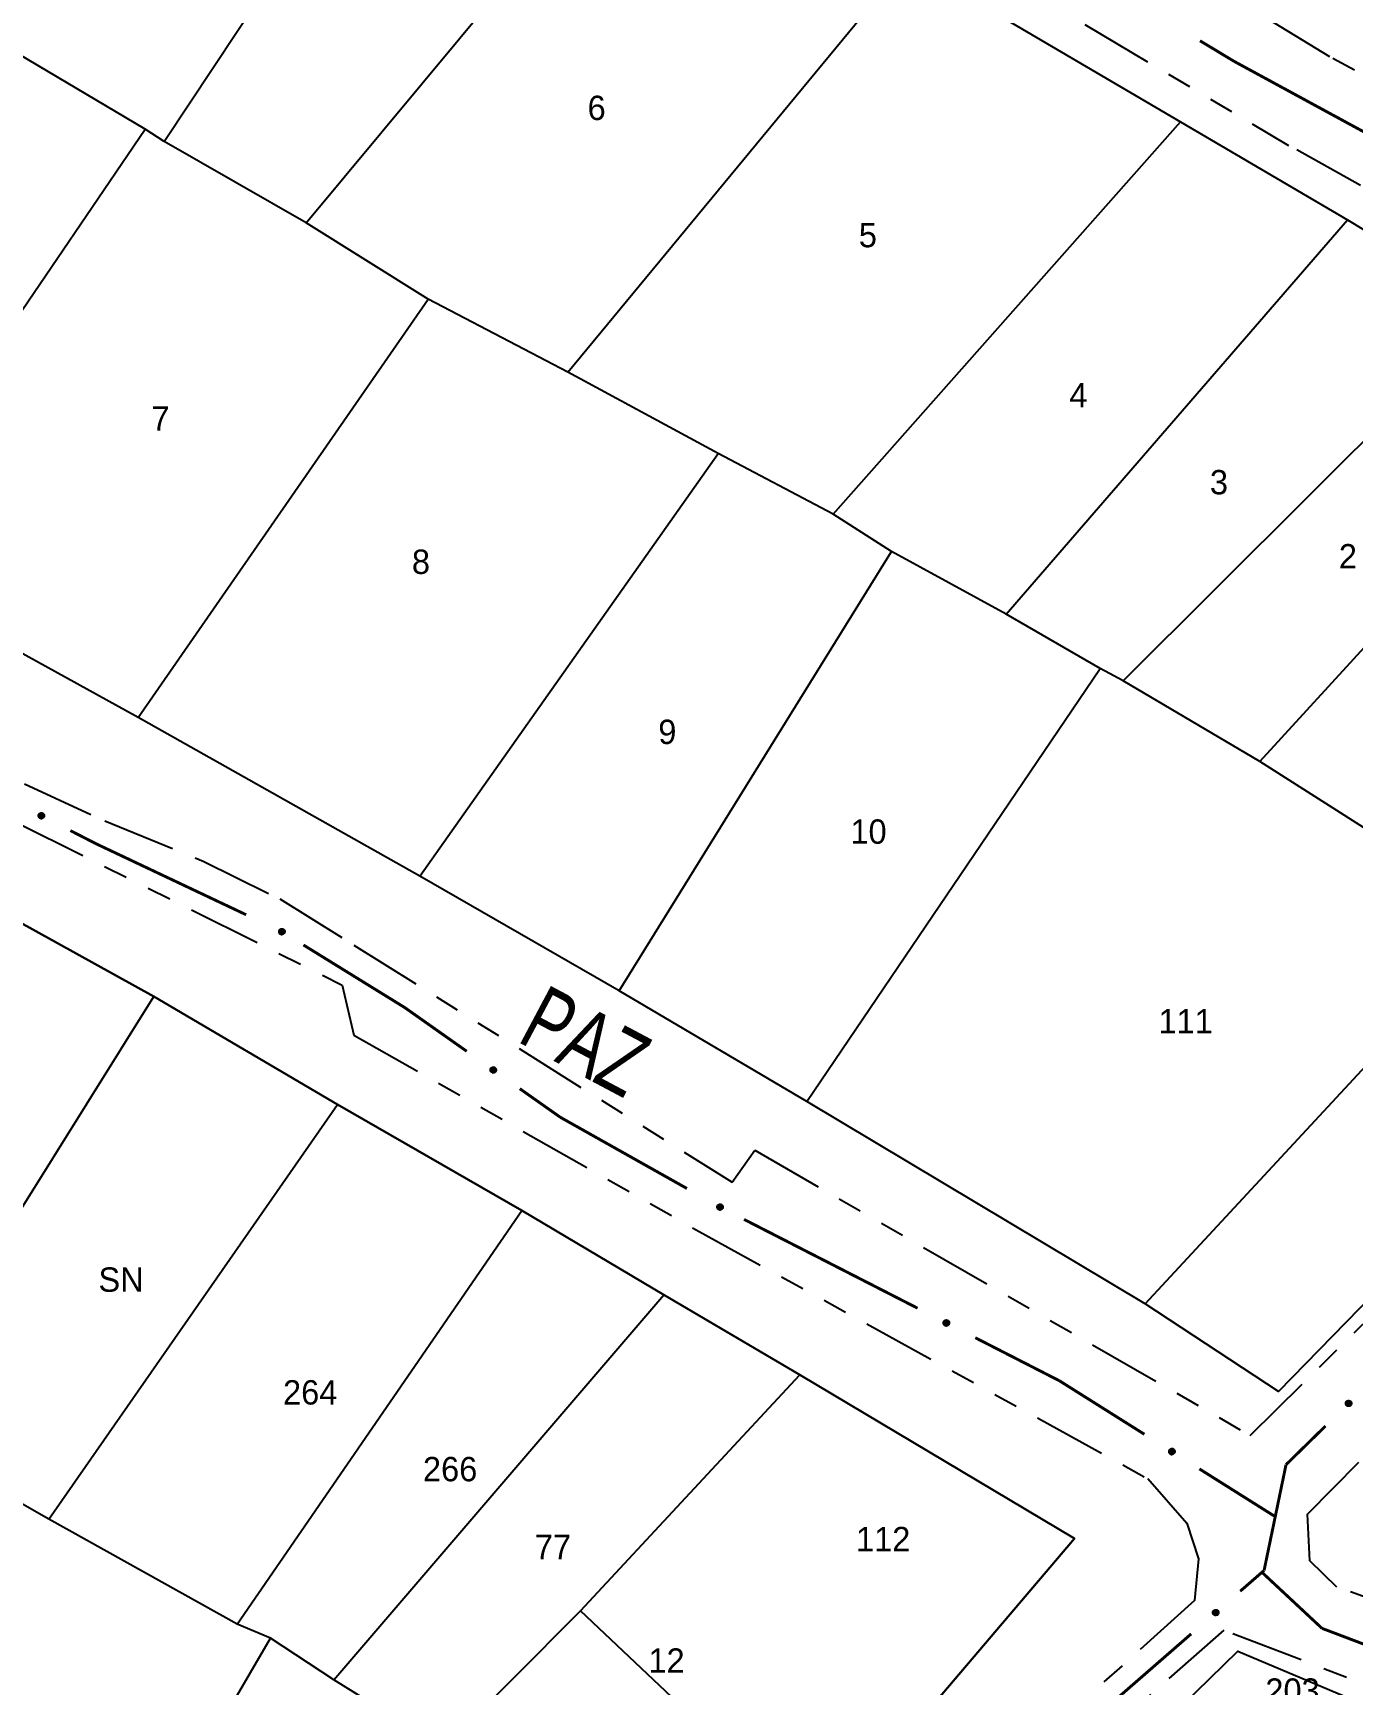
# Model space of a CAD drawing. Extents: x 205454 to 206599, y 4874260 to 4875179.
# Drawn here: x 206013.8 to 206095.1, y 4874872.3 to 4874974 of the extents above; entities that cross this region are included whole.
import ezdxf
from ezdxf.enums import TextEntityAlignment as Align

# ---------------------------------------------------------------- set-up
doc = ezdxf.new("R2010")
doc.units = 0
doc.header["$LTSCALE"] = 1.5
doc.header["$MEASUREMENT"] = 0
doc.linetypes.add('TRACO_25', pattern=[8, 3, -1, 1, -1, 1, -1])
for name, color, linetype in [('CD_MALHA_LOTES', 7, 'CONTINUOUS'), ('RU-QUADRA', 210, 'CONTINUOUS'), ('SV-EIXO-RUA-N-PAV', 6, 'CONTINUOUS'), ('SV-RUA-NAO-PAV', 7, 'CONTINUOUS'), ('SV-TXT-RUA-N-PAV', 7, 'CONTINUOUS'), ('Th_NmrPort', 7, 'CONTINUOUS')]:
    doc.layers.add(name, color=color, linetype=linetype)
doc.styles.add('ARIAL', font='ARIAL.SHX')

msp = doc.modelspace()

# ---------------------------------------------------------------- linework, layer by layer
at = {"layer": 'CD_MALHA_LOTES', "linetype": 'Continuous', "flags": 128}
for points in [[(206021.876547, 4874967.344283), (206039.93358, 4874994.590483)], [(206030.615894, 4874962.332011), (206051.885922, 4874987.907453)], [(206046.74513, 4874953.142844), (206067.629599, 4874978.461247)], [(206067.629599, 4874978.461247), (206084.465694, 4874968.565221)], [(206020.719868, 4874968.115402), (206012.88016, 4874972.742115)], [(206002.662835, 4874941.576061), (206020.719868, 4874968.115402)], [(206021.876547, 4874967.344283), (206020.719868, 4874968.115402)], [(206063.067146, 4874944.403497), (206084.465694, 4874968.565221)], [(206084.465694, 4874968.565221), (206094.747279, 4874962.52479)], [(206030.615894, 4874962.332011), (206021.876547, 4874967.344283)], [(206038.134303, 4874957.641037), (206030.615894, 4874962.332011)], [(206073.73429, 4874938.234546), (206094.747279, 4874962.52479)], [(206094.747279, 4874962.52479), (206103.872186, 4874956.998438)], [(206020.270049, 4874931.872815), (206038.134303, 4874957.641037)], [(206046.74513, 4874953.142844), (206038.134303, 4874957.641037)], [(206080.931399, 4874934.121912), (206103.872186, 4874956.998438)], [(206055.998556, 4874948.130571), (206046.74513, 4874953.142844)], [(206089.349447, 4874929.173899), (206110.940775, 4874952.757285)], [(206037.620223, 4874922.10531), (206055.998556, 4874948.130571)], [(206063.067146, 4874944.403497), (206055.998556, 4874948.130571)], [(206066.6657, 4874942.09014), (206063.067146, 4874944.403497)], [(206020.270049, 4874931.872815), (206002.662835, 4874941.576061)], [(206049.893865, 4874915.03672), (206066.6657, 4874942.09014)], [(206073.73429, 4874938.234546), (206066.6657, 4874942.09014)], [(206079.517681, 4874934.893031), (206073.73429, 4874938.234546)], [(206061.460648, 4874908.22517), (206079.517681, 4874934.893031)], [(206080.931399, 4874934.121912), (206079.517681, 4874934.893031)], [(206089.349447, 4874929.173899), (206080.931399, 4874934.121912)], [(206037.620223, 4874922.10531), (206020.270049, 4874931.872815)], [(206100.016591, 4874922.36235), (206089.349447, 4874929.173899)], [(206049.893865, 4874915.03672), (206037.620223, 4874922.10531)], [(206012.82898, 4874919.355793), (206021.245304, 4874914.68576)], [(206082.280857, 4874895.758749), (206103.486626, 4874918.635275)], [(206004.720571, 4874888.256451), (206021.245304, 4874914.68576)], [(206021.245304, 4874914.68576), (206032.561153, 4874908.039943)], [(206061.460648, 4874908.22517), (206049.893865, 4874915.03672)], [(206110.426696, 4874910.795567), (206090.506125, 4874890.360917)], [(206014.779104, 4874882.508718), (206032.561153, 4874908.039943)], [(206032.561153, 4874908.039943), (206043.902663, 4874901.522424)], [(206082.280857, 4874895.758749), (206061.460648, 4874908.22517)], [(206026.377208, 4874876.042518), (206043.902663, 4874901.522424)], [(206043.902663, 4874901.522424), (206052.65256, 4874896.313541)], [(206032.330218, 4874872.604142), (206052.65256, 4874896.313541)], [(206052.65256, 4874896.313541), (206061.017565, 4874891.386913)], [(206090.506125, 4874890.360917), (206082.280857, 4874895.758749)], [(206047.520656, 4874876.863623), (206061.017565, 4874891.386913)], [(206061.017565, 4874891.386913), (206077.927191, 4874881.30272)], [(206014.779104, 4874882.508718), (206007.389161, 4874886.716879)], [(206026.377208, 4874876.042518), (206014.779104, 4874882.508718)], [(206077.927191, 4874881.30272), (206062.428839, 4874863.058799)], [(206039.104332, 4874868.39598), (206047.520656, 4874876.863623)], [(206059.503653, 4874865.522113), (206047.520656, 4874876.863623)], [(206028.42997, 4874875.170094), (206026.377208, 4874876.042518)], [(206022.271685, 4874864.59837), (206028.42997, 4874875.170094)], [(206032.330218, 4874872.604142), (206028.42997, 4874875.170094)], [(206077.716451, 4874864.338165), (206088.002487, 4874874.369875)], [(206088.002487, 4874874.369875), (206094.954039, 4874871.431008)], [(206039.104332, 4874868.39598), (206032.330218, 4874872.604142)]]:
    msp.add_lwpolyline(points, dxfattribs=at)
at = {"layer": 'RU-QUADRA', "linetype": 'Continuous', "flags": 128}
for points in [[(206004.269333, 4875017.659789), (206015.000737, 4875011.169538), (206013.972578, 4875009.88434), (206030.808673, 4874999.988315), (206039.93358, 4874994.590483), (206051.885922, 4874987.907453), (206067.629599, 4874978.461247), (206084.465694, 4874968.565221), (206094.747279, 4874962.52479), (206103.872186, 4874956.998438), (206110.940775, 4874952.757285), (206120.708281, 4874947.230933), (206137.415856, 4874937.784727), (206110.426696, 4874910.795567), (206090.506125, 4874890.360917), (206082.280857, 4874895.758749), (206061.460648, 4874908.22517), (206049.893865, 4874915.03672), (206037.620223, 4874922.10531), (206020.270049, 4874931.872815), (206002.662835, 4874941.576061)], [(206062.428839, 4874863.058799), (206077.927191, 4874881.30272), (206061.017565, 4874891.386913), (206052.65256, 4874896.313541), (206043.902663, 4874901.522424), (206032.561153, 4874908.039943), (206021.245304, 4874914.68576), (206012.82898, 4874919.355793)], [(206077.716451, 4874864.338165), (206088.002487, 4874874.369875), (206094.954039, 4874871.431008)]]:
    msp.add_lwpolyline(points, dxfattribs=at)
at = {"layer": 'SV-EIXO-RUA-N-PAV', "const_width": 0.18}
for points in [[(206085.662685, 4874973.550502), (206087.375498, 4874972.517897)], [(206087.375498, 4874972.517897), (206087.76742, 4874972.281618)], [(206087.76742, 4874972.281618), (206096.150619, 4874967.723254)], [(206016.10257, 4874924.909893), (206016.992465, 4874924.453728)], [(206016.992465, 4874924.453728), (206017.696786, 4874924.092691)], [(206017.696786, 4874924.092691), (206026.924645, 4874919.726821)], [(206030.457299, 4874917.863216), (206036.412248, 4874914.183735)], [(206036.412248, 4874914.183735), (206036.689616, 4874914.012354)], [(206036.689616, 4874914.012354), (206040.509445, 4874911.318884)], [(206043.778477, 4874909.013797), (206046.230252, 4874907.284982)], [(206046.230252, 4874907.284982), (206046.278229, 4874907.251152)], [(206046.278229, 4874907.251152), (206054.071243, 4874902.867581)], [(206057.588417, 4874900.964042), (206068.270803, 4874895.497174)], [(206071.831598, 4874893.674884), (206076.282592, 4874891.397023)], [(206076.282592, 4874891.397023), (206077.010963, 4874891.024268)], [(206077.010963, 4874891.024268), (206082.242195, 4874887.73053)], [(206090.963625, 4874885.861169), (206093.390393, 4874888.236028)], [(206085.627126, 4874885.599276), (206089.858291, 4874882.93521)], [(206090.840773, 4874885.269245), (206090.963625, 4874885.861169)], [(206089.611385, 4874879.345829), (206090.840773, 4874885.269245)], [(206089.858291, 4874882.93521), (206090.287505, 4874882.664964)], [(206088.140384, 4874878.065194), (206088.894608, 4874878.721812)], [(206088.894608, 4874878.721812), (206089.611385, 4874879.345829)], [(206089.488454, 4874879.222898), (206093.14373, 4874875.811307)], [(206079.162255, 4874870.24894), (206085.123491, 4874875.438722)], [(206093.14373, 4874875.811307), (206093.176382, 4874875.780832)], [(206093.176382, 4874875.780832), (206099.679061, 4874873.312662)]]:
    msp.add_lwpolyline(points, dxfattribs=at)
at = {"layer": 'SV-EIXO-RUA-N-PAV'}
for points in [[(206014.245134, 4874925.985725), (206014.291468, 4874926.001383), (206014.334492, 4874926.005366), (206014.371332, 4874925.998359), (206014.402272, 4874925.983679), (206014.432234, 4874925.965095), (206014.458308, 4874925.939694), (206014.481002, 4874925.905092), (206014.497035, 4874925.858723), (206014.498218, 4874925.814381), (206014.493282, 4874925.777896), (206014.479832, 4874925.744752), (206014.461291, 4874925.715948), (206014.43401, 4874925.689736), (206014.39872, 4874925.66708), (206014.351703, 4874925.652087), (206014.309497, 4874925.648472), (206014.274042, 4874925.656184), (206014.240807, 4874925.669917), (206014.210446, 4874925.689256), (206014.184995, 4874925.714337), (206014.162247, 4874925.749911), (206014.148063, 4874925.796512), (206014.143977, 4874925.838566), (206014.15119, 4874925.874121), (206014.165447, 4874925.906536), (206014.183721, 4874925.936814), (206014.208163, 4874925.964088), (206014.245134, 4874925.985725)], [(206029.064996, 4874918.8529), (206029.11243, 4874918.864815), (206029.155635, 4874918.865356), (206029.191799, 4874918.855435), (206029.221471, 4874918.838336), (206029.249856, 4874918.817423), (206029.273823, 4874918.790025), (206029.293687, 4874918.753724), (206029.305973, 4874918.706225), (206029.303619, 4874918.661929), (206029.29579, 4874918.625954), (206029.279741, 4874918.593987), (206029.258963, 4874918.566753), (206029.22968, 4874918.542799), (206029.192696, 4874918.523028), (206029.144635, 4874918.511829), (206029.102275, 4874918.511589), (206029.067547, 4874918.522103), (206029.035512, 4874918.538441), (206029.006789, 4874918.560139), (206028.983418, 4874918.587169), (206028.963578, 4874918.624442), (206028.953153, 4874918.672025), (206028.952432, 4874918.714272), (206028.962456, 4874918.749138), (206028.979251, 4874918.780314), (206028.999879, 4874918.809039), (206029.026418, 4874918.834278), (206029.064996, 4874918.8529)], [(206042.089973, 4874910.339104), (206042.138043, 4874910.34812), (206042.181201, 4874910.346039), (206042.216697, 4874910.333943), (206042.245277, 4874910.315076), (206042.272342, 4874910.29248), (206042.294602, 4874910.263679), (206042.312228, 4874910.22624), (206042.321611, 4874910.178082), (206042.316574, 4874910.134012), (206042.306577, 4874910.098577), (206042.288619, 4874910.067643), (206042.266228, 4874910.041719), (206042.235546, 4874910.019585), (206042.197431, 4874910.002093), (206042.148778, 4874909.99383), (206042.106482, 4874909.996161), (206042.072455, 4874910.008762), (206042.04147, 4874910.027013), (206042.014116, 4874910.050412), (206041.992428, 4874910.07881), (206041.974885, 4874910.117218), (206041.967366, 4874910.165346), (206041.969209, 4874910.207558), (206041.981329, 4874910.241753), (206041.999984, 4874910.271853), (206042.022317, 4874910.299274), (206042.050337, 4874910.322856), (206042.089973, 4874910.339104)], [(206056.034949, 4874901.88271), (206056.081273, 4874901.898399), (206056.124294, 4874901.90241), (206056.161139, 4874901.895428), (206056.192089, 4874901.880769), (206056.222063, 4874901.862205), (206056.248154, 4874901.836822), (206056.270871, 4874901.802234), (206056.286935, 4874901.755876), (206056.288148, 4874901.711535), (206056.283235, 4874901.675046), (206056.269807, 4874901.641893), (206056.251286, 4874901.613077), (206056.224023, 4874901.586847), (206056.188747, 4874901.564168), (206056.141741, 4874901.549143), (206056.099537, 4874901.5455), (206056.064077, 4874901.553189), (206056.030833, 4874901.566899), (206056.000459, 4874901.586218), (206055.974991, 4874901.611283), (206055.95222, 4874901.646841), (206055.938005, 4874901.693432), (206055.933891, 4874901.735484), (206055.94108, 4874901.771043), (206055.955315, 4874901.803469), (206055.973569, 4874901.833759), (206055.997993, 4874901.861048), (206056.034949, 4874901.88271)], [(206069.973446, 4874894.74948), (206070.01977, 4874894.765168), (206070.062791, 4874894.76918), (206070.099635, 4874894.762197), (206070.130585, 4874894.747538), (206070.160559, 4874894.728974), (206070.18665, 4874894.703591), (206070.209368, 4874894.669004), (206070.225432, 4874894.622645), (206070.226644, 4874894.578304), (206070.221732, 4874894.541815), (206070.208304, 4874894.508663), (206070.189782, 4874894.479846), (206070.162519, 4874894.453617), (206070.127244, 4874894.430937), (206070.080237, 4874894.415912), (206070.038034, 4874894.412269), (206070.002573, 4874894.419958), (206069.969329, 4874894.433669), (206069.938955, 4874894.452987), (206069.913487, 4874894.478052), (206069.890716, 4874894.51361), (206069.876501, 4874894.560202), (206069.872387, 4874894.602253), (206069.879576, 4874894.637813), (206069.893811, 4874894.670238), (206069.912065, 4874894.700528), (206069.936489, 4874894.727817), (206069.973446, 4874894.74948)], [(206094.64013, 4874889.613053), (206094.639965, 4874889.661961), (206094.649825, 4874889.704029), (206094.668148, 4874889.736749), (206094.691878, 4874889.76144), (206094.719, 4874889.783967), (206094.751356, 4874889.800645), (206094.791367, 4874889.811202), (206094.840427, 4874889.811711), (206094.882858, 4874889.798778), (206094.915897, 4874889.782531), (206094.943069, 4874889.759269), (206094.964511, 4874889.732555), (206094.980724, 4874889.698373), (206094.991026, 4874889.657721), (206094.990344, 4874889.608376), (206094.980395, 4874889.5672), (206094.961841, 4874889.536018), (206094.938282, 4874889.508849), (206094.910317, 4874889.486183), (206094.878462, 4874889.469995), (206094.837513, 4874889.459696), (206094.788819, 4874889.461014), (206094.747638, 4874889.470468), (206094.716203, 4874889.488579), (206094.689977, 4874889.512375), (206094.667053, 4874889.539304), (206094.648933, 4874889.57113), (206094.64013, 4874889.613053)], [(206083.871726, 4874886.834612), (206083.91926, 4874886.846125), (206083.962467, 4874886.846301), (206083.998547, 4874886.836075), (206084.028073, 4874886.818725), (206084.05628, 4874886.797574), (206084.080014, 4874886.769974), (206084.099571, 4874886.733506), (206084.111455, 4874886.685904), (206084.108726, 4874886.641631), (206084.100593, 4874886.605723), (206084.084275, 4874886.573893), (206084.063268, 4874886.546835), (206084.033783, 4874886.52313), (206083.996633, 4874886.503672), (206083.948479, 4874886.49288), (206083.906118, 4874886.492998), (206083.87148, 4874886.503805), (206083.839585, 4874886.520414), (206083.811046, 4874886.542353), (206083.787904, 4874886.56958), (206083.768381, 4874886.607019), (206083.758359, 4874886.654689), (206083.757995, 4874886.69694), (206083.768313, 4874886.73172), (206083.78537, 4874886.762754), (206083.806241, 4874886.791303), (206083.832992, 4874886.816316), (206083.871726, 4874886.834612)], [(206086.45129, 4874876.74064), (206086.453973, 4874876.789474), (206086.466266, 4874876.830897), (206086.486463, 4874876.862494), (206086.51159, 4874876.885762), (206086.539978, 4874876.906671), (206086.57325, 4874876.921437), (206086.613808, 4874876.929646), (206086.662815, 4874876.927297), (206086.70442, 4874876.911916), (206086.736457, 4874876.893772), (206086.762228, 4874876.868968), (206086.782078, 4874876.84105), (206086.796274, 4874876.805982), (206086.804191, 4874876.764799), (206086.800637, 4874876.715578), (206086.788307, 4874876.675051), (206086.76797, 4874876.645002), (206086.742869, 4874876.619251), (206086.713631, 4874876.598252), (206086.680887, 4874876.583946), (206086.639408, 4874876.576049), (206086.590873, 4874876.580201), (206086.550312, 4874876.592037), (206086.519985, 4874876.611947), (206086.49519, 4874876.63723), (206086.473872, 4874876.665448), (206086.457637, 4874876.698275), (206086.45129, 4874876.74064)]]:
    msp.add_lwpolyline(points, close=True, dxfattribs=at)
for points in [[(206014.143977, 4874925.838566), (206014.461291, 4874925.715948)], [(206014.147495, 4874925.815658), (206014.442963, 4874925.704066)], [(206014.148063, 4874925.796512), (206014.43401, 4874925.689736)], [(206014.150321, 4874925.854076), (206014.467647, 4874925.73128)], [(206014.15119, 4874925.874121), (206014.479832, 4874925.744752)], [(206014.15927, 4874925.772821), (206014.413423, 4874925.679342)], [(206014.160434, 4874925.888759), (206014.4838, 4874925.759801)], [(206014.162247, 4874925.749911), (206014.39872, 4874925.66708)], [(206014.165447, 4874925.906536), (206014.493282, 4874925.777896)], [(206014.178454, 4874925.920923), (206014.492137, 4874925.799994)], [(206014.179607, 4874925.731729), (206014.368096, 4874925.662709)], [(206014.183721, 4874925.936814), (206014.498218, 4874925.814381)], [(206014.184995, 4874925.714337), (206014.351703, 4874925.652087)], [(206014.200086, 4874925.948167), (206014.493749, 4874925.839035)], [(206014.201872, 4874925.700382), (206014.324668, 4874925.65277)], [(206014.208163, 4874925.964088), (206014.497035, 4874925.858723)], [(206014.210446, 4874925.689256), (206014.309497, 4874925.648472)], [(206014.226576, 4874925.972922), (206014.485024, 4874925.881841)], [(206014.245134, 4874925.985725), (206014.481002, 4874925.905092)], [(206014.270719, 4874925.993229), (206014.462882, 4874925.925392)], [(206014.291468, 4874926.001383), (206014.458308, 4874925.939694)], [(206014.315984, 4874926.003759), (206014.436943, 4874925.955555)], [(206014.334492, 4874926.005366), (206014.432234, 4874925.965095)], [(206028.952432, 4874918.714272), (206029.258963, 4874918.566753)], [(206028.953153, 4874918.672025), (206029.22968, 4874918.542799)], [(206028.954112, 4874918.691155), (206029.239747, 4874918.55637)], [(206028.959992, 4874918.729226), (206029.266521, 4874918.58153)], [(206028.962436, 4874918.647517), (206029.20833, 4874918.534078)], [(206028.962456, 4874918.749138), (206029.279741, 4874918.593987)], [(206028.963578, 4874918.624442), (206029.192696, 4874918.523028)], [(206028.972836, 4874918.762993), (206029.284896, 4874918.608672)], [(206028.979251, 4874918.780314), (206029.29579, 4874918.625954)], [(206028.979433, 4874918.604935), (206029.161822, 4874918.521111)], [(206028.983418, 4874918.587169), (206029.144635, 4874918.511829)], [(206028.993363, 4874918.793618), (206029.296409, 4874918.648073)], [(206028.999129, 4874918.571913), (206029.117739, 4874918.514665)], [(206028.999879, 4874918.809039), (206029.303619, 4874918.661929)], [(206029.006789, 4874918.560139), (206029.102275, 4874918.511589)], [(206029.017098, 4874918.819052), (206029.301128, 4874918.686861)], [(206029.026418, 4874918.834278), (206029.305973, 4874918.706225)], [(206029.045477, 4874918.841617), (206029.295843, 4874918.730227)], [(206029.064996, 4874918.8529), (206029.293687, 4874918.753724)], [(206029.091097, 4874918.85834), (206029.277242, 4874918.775404)], [(206029.11243, 4874918.864815), (206029.273823, 4874918.790025)], [(206029.137058, 4874918.86523), (206029.25379, 4874918.807538)], [(206029.155635, 4874918.865356), (206029.249856, 4874918.817423)], [(206041.967366, 4874910.165346), (206042.235546, 4874910.019585)], [(206041.969209, 4874910.207558), (206042.266228, 4874910.041719)], [(206041.969484, 4874910.184383), (206042.246417, 4874910.03252)], [(206041.974885, 4874910.117218), (206042.197431, 4874910.002093)], [(206041.975145, 4874910.14032), (206042.213705, 4874910.012175)], [(206041.977662, 4874910.222027), (206042.274668, 4874910.05601)], [(206041.981329, 4874910.241753), (206042.288619, 4874910.067643)], [(206041.989528, 4874910.096785), (206042.166497, 4874910.002053)], [(206041.992428, 4874910.07881), (206042.148778, 4874909.99383)], [(206041.992531, 4874910.254953), (206042.294655, 4874910.081988)], [(206041.999984, 4874910.271853), (206042.306577, 4874910.098577)], [(206042.007185, 4874910.06263), (206042.122104, 4874909.998293)], [(206042.014116, 4874910.050412), (206042.106482, 4874909.996161)], [(206042.014877, 4874910.284276), (206042.308537, 4874910.120618)], [(206042.022317, 4874910.299274), (206042.316574, 4874910.134012)], [(206042.040111, 4874910.308224), (206042.3156, 4874910.159049)], [(206042.050337, 4874910.322856), (206042.321611, 4874910.178082)], [(206042.069806, 4874910.329026), (206042.312955, 4874910.202655)], [(206042.089973, 4874910.339104), (206042.312228, 4874910.22624)], [(206042.116357, 4874910.342951), (206042.297128, 4874910.248877)], [(206042.138043, 4874910.34812), (206042.294602, 4874910.263679)], [(206042.162651, 4874910.34704), (206042.275669, 4874910.282375)], [(206042.181201, 4874910.346039), (206042.272342, 4874910.29248)], [(206056.081273, 4874901.898399), (206056.248154, 4874901.836822)], [(206056.105788, 4874901.900791), (206056.226778, 4874901.852668)], [(206056.124294, 4874901.90241), (206056.222063, 4874901.862205)], [(206055.933891, 4874901.735484), (206056.251286, 4874901.613077)], [(206055.937423, 4874901.712578), (206056.232966, 4874901.601183)], [(206055.938005, 4874901.693432), (206056.224023, 4874901.586847)], [(206055.940224, 4874901.750998), (206056.257632, 4874901.628414)], [(206055.94108, 4874901.771043), (206056.269807, 4874901.641893)], [(206055.949227, 4874901.669749), (206056.203442, 4874901.576439)], [(206055.950314, 4874901.785688), (206056.273766, 4874901.656945)], [(206055.95222, 4874901.646841), (206056.188747, 4874901.564168)], [(206055.955315, 4874901.803469), (206056.283235, 4874901.675046)], [(206055.968312, 4874901.817863), (206056.282076, 4874901.697144)], [(206055.969591, 4874901.628671), (206056.158127, 4874901.559776)], [(206055.973569, 4874901.833759), (206056.288148, 4874901.711535)], [(206055.974991, 4874901.611283), (206056.141741, 4874901.549143)], [(206055.989927, 4874901.845123), (206056.283662, 4874901.736186)], [(206055.991878, 4874901.597339), (206056.114705, 4874901.549809)], [(206055.997993, 4874901.861048), (206056.286935, 4874901.755876)], [(206056.000459, 4874901.586218), (206056.099537, 4874901.5455)], [(206056.0164, 4874901.869895), (206056.274909, 4874901.778986)], [(206056.034949, 4874901.88271), (206056.270871, 4874901.802234)], [(206056.060529, 4874901.890231), (206056.252737, 4874901.822522)], [(206069.872387, 4874894.602253), (206070.189782, 4874894.479846)], [(206069.87592, 4874894.579347), (206070.171463, 4874894.467952)], [(206069.876501, 4874894.560202), (206070.162519, 4874894.453617)], [(206069.878721, 4874894.617767), (206070.196128, 4874894.495183)], [(206069.879576, 4874894.637813), (206070.208304, 4874894.508663)], [(206069.887724, 4874894.536518), (206070.141938, 4874894.443208)], [(206069.88881, 4874894.652458), (206070.212262, 4874894.523714)], [(206069.890716, 4874894.51361), (206070.127244, 4874894.430937)], [(206069.893811, 4874894.670238), (206070.221732, 4874894.541815)], [(206069.906809, 4874894.684633), (206070.220572, 4874894.563913)], [(206069.908088, 4874894.49544), (206070.096623, 4874894.426545)], [(206069.912065, 4874894.700528), (206070.226644, 4874894.578304)], [(206069.913487, 4874894.478052), (206070.080237, 4874894.415912)], [(206069.928423, 4874894.711892), (206070.222158, 4874894.602955)], [(206069.930374, 4874894.464108), (206070.053201, 4874894.416578)], [(206069.936489, 4874894.727817), (206070.225432, 4874894.622645)], [(206069.938955, 4874894.452987), (206070.038034, 4874894.412269)], [(206069.954897, 4874894.736665), (206070.213405, 4874894.645755)], [(206069.973446, 4874894.74948), (206070.209368, 4874894.669004)], [(206069.999026, 4874894.757), (206070.191234, 4874894.689291)], [(206070.01977, 4874894.765168), (206070.18665, 4874894.703591)], [(206070.044284, 4874894.767561), (206070.165275, 4874894.719437)], [(206070.062791, 4874894.76918), (206070.160559, 4874894.728974)], [(206094.639965, 4874889.661961), (206094.751356, 4874889.800645)], [(206094.64013, 4874889.613053), (206094.791367, 4874889.811202)], [(206094.641123, 4874889.639697), (206094.76637, 4874889.80045)], [(206094.645483, 4874889.685966), (206094.729541, 4874889.785409)], [(206094.64639, 4874889.591394), (206094.814694, 4874889.807647)], [(206094.648933, 4874889.57113), (206094.840427, 4874889.811711)], [(206094.649825, 4874889.704029), (206094.719, 4874889.783967)], [(206094.661472, 4874889.558424), (206094.858058, 4874889.802353)], [(206094.667053, 4874889.539304), (206094.882858, 4874889.798778)], [(206094.680456, 4874889.529271), (206094.894575, 4874889.78845)], [(206094.689977, 4874889.512375), (206094.915897, 4874889.782531)], [(206094.705249, 4874889.501986), (206094.930054, 4874889.767803)], [(206094.716203, 4874889.488579), (206094.943069, 4874889.759269)], [(206094.734938, 4874889.481401), (206094.951983, 4874889.743443)], [(206094.747638, 4874889.470468), (206094.964511, 4874889.732555)], [(206094.77048, 4874889.466543), (206094.969971, 4874889.711406)], [(206094.788819, 4874889.461014), (206094.980724, 4874889.698373)], [(206094.81484, 4874889.464134), (206094.984057, 4874889.675552)], [(206094.837513, 4874889.459696), (206094.991026, 4874889.657721)], [(206094.860259, 4874889.470397), (206094.985465, 4874889.62729)], [(206094.878462, 4874889.469995), (206094.990344, 4874889.608376)], [(206094.897047, 4874889.481579), (206094.981126, 4874889.582951)], [(206094.910317, 4874889.486183), (206094.980395, 4874889.5672)], [(206083.757995, 4874886.69694), (206084.063268, 4874886.546835)], [(206083.758359, 4874886.654689), (206084.033783, 4874886.52313)], [(206083.759479, 4874886.67381), (206084.043964, 4874886.536615)], [(206083.765681, 4874886.71183), (206084.07095, 4874886.561548)], [(206083.768313, 4874886.73172), (206084.084275, 4874886.573893)], [(206083.77881, 4874886.745488), (206084.089554, 4874886.588533)], [(206083.78537, 4874886.762754), (206084.100593, 4874886.605723)], [(206083.799595, 4874886.775938), (206084.1014, 4874886.627836)], [(206083.806241, 4874886.791303), (206084.108726, 4874886.641631)], [(206083.823544, 4874886.80117), (206084.106447, 4874886.666583)], [(206083.832992, 4874886.816316), (206084.111455, 4874886.685904)], [(206083.852112, 4874886.823494), (206084.101528, 4874886.709991)], [(206083.871726, 4874886.834612), (206084.099571, 4874886.733506)], [(206083.897873, 4874886.839831), (206084.08331, 4874886.755324)], [(206083.91926, 4874886.846125), (206084.080014, 4874886.769974)], [(206083.94389, 4874886.846332), (206084.06013, 4874886.787656)], [(206083.962467, 4874886.846301), (206084.05628, 4874886.797574)], [(206083.767434, 4874886.630103), (206084.01236, 4874886.51459)], [(206083.768381, 4874886.607019), (206083.996633, 4874886.503672)], [(206083.78407, 4874886.587379), (206083.965744, 4874886.502016)], [(206083.787904, 4874886.56958), (206083.948479, 4874886.49288)], [(206083.803486, 4874886.554192), (206083.921608, 4874886.495943)], [(206083.811046, 4874886.542353), (206083.906118, 4874886.492998)], [(206086.45129, 4874876.74064), (206086.613808, 4874876.929646)], [(206086.453832, 4874876.767181), (206086.588228, 4874876.920367)], [(206086.453973, 4874876.789474), (206086.57325, 4874876.921437)], [(206086.456278, 4874876.718653), (206086.636889, 4874876.924738)], [(206086.457637, 4874876.698275), (206086.662815, 4874876.927297)], [(206086.460879, 4874876.813117), (206086.550585, 4874876.907497)], [(206086.466266, 4874876.830897), (206086.539978, 4874876.906671)], [(206086.469415, 4874876.684861), (206086.679871, 4874876.916929)], [(206086.473872, 4874876.665448), (206086.70442, 4874876.911916)], [(206086.486668, 4874876.654652), (206086.715516, 4874876.900923)], [(206086.49519, 4874876.63723), (206086.736457, 4874876.893772)], [(206086.50983, 4874876.625969), (206086.749732, 4874876.878245)], [(206086.519985, 4874876.611947), (206086.762228, 4874876.868968)], [(206086.538271, 4874876.603691), (206086.770207, 4874876.852649)], [(206086.550312, 4874876.592037), (206086.782078, 4874876.84105)], [(206086.572887, 4874876.586788), (206086.786298, 4874876.819619)], [(206086.590873, 4874876.580201), (206086.796274, 4874876.805982)], [(206086.617032, 4874876.5818), (206086.798272, 4874876.783006)], [(206086.639408, 4874876.576049), (206086.804191, 4874876.764799)], [(206086.662739, 4874876.585408), (206086.796868, 4874876.734744)], [(206086.680887, 4874876.583946), (206086.800637, 4874876.715578)], [(206086.700115, 4874876.594428), (206086.789954, 4874876.690733)], [(206086.713631, 4874876.598252), (206086.788307, 4874876.675051)]]:
    msp.add_lwpolyline(points, dxfattribs=at)
at = {"layer": 'SV-RUA-NAO-PAV', "linetype": 'TRACO_25'}
for points in [[(206093.654338, 4874972.556838, 9.67423), (206084.4771, 4874978.168345, 9.756101), (206085.213251, 4874979.570821, 9.878907), (206062.527869, 4874993.272873, 10.222766), (206040.385292, 4875006.647069, 10.222766), (206061.284732, 4875046.383535, 10.591187), (206085.790474, 4875091.090342, 10.591187), (206093.754865, 4875107.019124, 10.599373), (206095.659394, 4875110.655042, 12.081242), (206097.390783, 4875112.55957, 12.081242), (206099.295311, 4875113.598404, 12.081242), (206101.19984, 4875113.598404, 12.081242), (206103.277507, 4875112.732709, 12.081242)], [(206002.250937, 4875020.795933, 10.321012), (206025.884387, 4875005.794997, 10.321012), (206046.726623, 4874993.43646, 9.952591), (206068.24564, 4874980.676621, 9.952591), (206091.124926, 4874967.102307, 9.64148)], [(206253.201758, 4874888.366295, 7.653508), (206193.353172, 4874918.805527, 8.589634), (206157.147152, 4874938.640795, 8.970173), (206145.413726, 4874944.815409, 9.137609), (206093.654338, 4874972.556838, 9.860634)], [(206013.286848, 4874927.797036, 10.058514), (206018.23414, 4874925.504655, 10.050903), (206024.279641, 4874923.024886, 10.058514), (206028.994771, 4874920.696758, 9.906299), (206033.564864, 4874917.860282, 9.860634), (206056.854611, 4874903.254858, 9.700808), (206058.247874, 4874905.225741, 9.700808), (206088.755719, 4874887.656427, 9.312657), (206113.268294, 4874911.853595, 9.381155), (206137.5982, 4874936.101948, 9.282214), (206138.159971, 4874938.439052, 9.419209), (206137.510271, 4874941.316861, 9.419209), (206091.124926, 4874967.102307, 9.853023)], [(206287.506775, 4874868.908481, 7.0827), (206288.027322, 4874840.71679, 7.021813), (206288.081424, 4874818.864526, 6.610831), (206281.835315, 4874819.982693, 6.709772), (206244.557148, 4874831.853559, 7.257748), (206209.766866, 4874842.266616, 7.539346), (206124.637254, 4874867.539577, 8.764682), (206094.092582, 4874878.315454, 8.924508), (206092.437872, 4874879.933934, 8.977783), (206092.282951, 4874882.802853, 9.107166), (206145.823057, 4874937.204074, 9.091945), (206184.810705, 4874917.026964, 8.642909), (206237.907054, 4874891.012247, 7.531735)], [(206012.835483, 4874925.386095, 10.073735), (206032.841143, 4874915.398349, 9.860634), (206033.559006, 4874912.319724, 9.685586), (206054.64545, 4874900.324627, 9.518148), (206082.44833, 4874884.999421, 9.259382), (206084.848798, 4874882.257812, 9.198496), (206085.566954, 4874880.065368, 9.198496), (206085.320296, 4874877.49906, 9.198496), (206058.395319, 4874853.217497, 9.023448)]]:
    msp.add_polyline3d(points, dxfattribs=at)
msp.add_polyline3d([(206288.129733, 4874745.789171, 5.065844), (206288.458101, 4874768.472847, 5.72037), (206288.219578, 4874813.776449, 6.542335), (206249.756661, 4874826.33923, 7.052257), (206209.227425, 4874838.100852, 7.402352), (206208.453552, 4874835.951183, 7.402352), (206168.618751, 4874848.578531, 7.942718), (206120.15143, 4874863.221175, 8.566801), (206114.296797, 4874865.226479, 8.589634), (206087.122678, 4874875.662368, 8.977783), (206070.99216, 4874861.469819, 8.954951), (206055.678638, 4874846.991147, 8.74946), (206046.431851, 4874839.892151, 8.772292), (206028.009954, 4874830.035984, 8.429808), (206045.417905, 4874813.779832, 6.359676), (206047.874748, 4874812.370483, 6.138963), (206051.284179, 4874811.103692, 6.001969), (206063.879555, 4874808.83357, 6.001969), (206079.139921, 4874805.621395, 5.476826), (206086.872567, 4874803.726055, 5.294167), (206143.459031, 4874787.803852, 5.172394), (206215.159433, 4874767.650196, 4.890796)], close=True, dxfattribs=at)

# ---------------------------------------------------------------- texts
at = {"layer": 'SV-TXT-RUA-N-PAV', "style": 'ARIAL', "width": 0.7}
msp.add_text('PAZ', height=4, rotation=332, dxfattribs=at).set_placement((206043.532766, 4874911.959709))
at = {"layer": 'Th_NmrPort', "color": 1}
for s, p in [('6', (206047.953109, 4874969.418366)), ('5', (206064.655482, 4874961.583444)), ('4', (206077.619722, 4874951.731272)), ('7', (206021.094526, 4874950.286104)), ('3', (206086.274218, 4874946.365485)), ('8', (206037.134989, 4874941.464345)), ('2', (206094.214727, 4874941.802357)), ('9', (206052.308807, 4874930.989491)), ('10', (206064.137016, 4874924.847712)), ('111', (206083.106915, 4874913.168548)), ('SN', (206017.833726, 4874897.256986)), ('264', (206029.199869, 4874890.312908)), ('266', (206037.814694, 4874885.585539)), ('112', (206064.480651, 4874881.277855)), ('77', (206044.703654, 4874880.789697)), ('12', (206051.699065, 4874873.794286)), ('203', (206089.689595, 4874871.945044))]:
    msp.add_text(s, height=1.5, dxfattribs=at).set_placement(p, align=Align.MIDDLE_LEFT)

doc.saveas('drawing.dxf')
